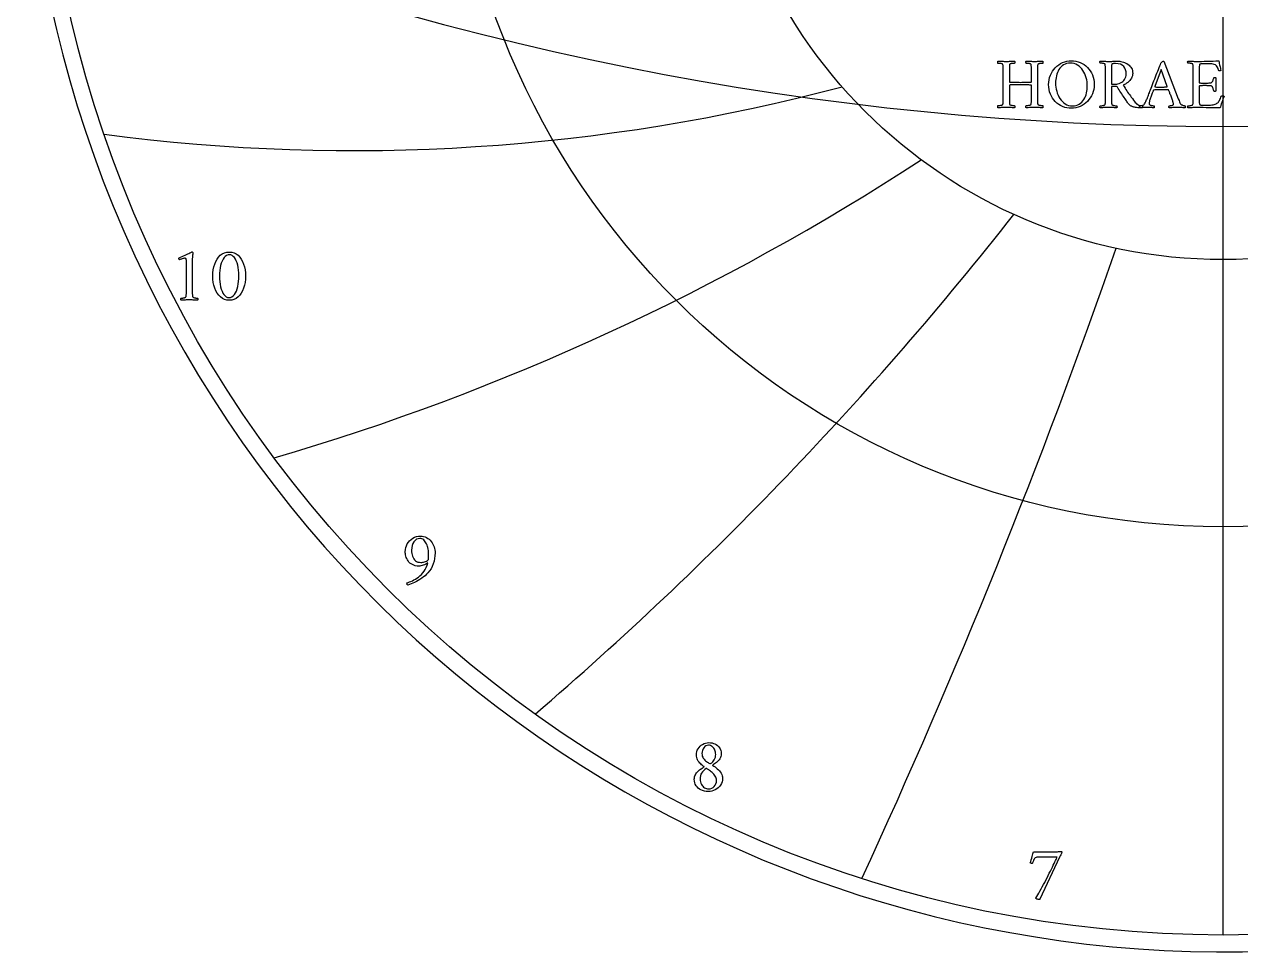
# Model space of a CAD drawing. Header units: millimetres. Extents: x -32.4 to 32.3, y -32.4 to 33.4.
# Drawn here: x -32.35 to 0.47, y -32.35 to -7.32 of the extents above; entities that cross this region are included whole.
import ezdxf

# ---------------------------------------------------------------- set-up
doc = ezdxf.new("R2010")
doc.units = ezdxf.units.MM
for name, color, linetype in [('CUT_OUTER', 1, 'Continuous'), ('ENGRAVE', 7, 'Continuous'), ('ENGRAVE_FINE', 8, 'Continuous'), ('TEXT', 5, 'Continuous')]:
    doc.layers.add(name, color=color, linetype=linetype)

msp = doc.modelspace()

# ---------------------------------------------------------------- linework, layer by layer
at = {"layer": 'CUT_OUTER'}
msp.add_arc((-0.0002, -0.0001), 32.35, 127.26523, 87.73645, dxfattribs=at)
at = {"layer": 'ENGRAVE'}
for points in [[(0, -31.9), (0, 31.9)], [(0, -31.9), (0, -13.6687)]]:
    msp.add_lwpolyline(points, dxfattribs=at)
for radius in [31.9, 20.8814, 13.6687]:
    msp.add_circle((0, 0), radius, dxfattribs=at)
for centre, radius, start, end in [((-23.473, 40.6564), 51.3805, 262.4798, 284.87259), ((-44.1378, 44.1378), 65.8204, 286.350092, 303.144684), ((-80.925, 46.7221), 95.7489, 310.635652, 321.832047), ((-180.3049, 48.3126), 187.8297, 335.233573, 340.83177)]:
    msp.add_arc(centre, radius, start, end, dxfattribs=at)
at = {"layer": 'ENGRAVE_FINE'}
msp.add_arc((0, 71.6808), 81.7528, 247.195156, 292.804844, dxfattribs=at)
at = {"layer": 'TEXT'}
for points in [[(-5.8535, -8.3164), (-5.8255, -8.3163), (-5.7979, -8.3157), (-5.7706, -8.3148), (-5.7437, -8.3135), (-5.7167, -8.3121), (-5.6891, -8.3109), (-5.6608, -8.3097), (-5.632, -8.3087), (-5.6287, -8.3135), (-5.6264, -8.3201), (-5.6253, -8.3285), (-5.6252, -8.3388), (-5.626, -8.349), (-5.6274, -8.3575), (-5.6294, -8.3641), (-5.632, -8.3689), (-5.6391, -8.3691), (-5.6485, -8.3696), (-5.6604, -8.3705), (-5.6747, -8.3718), (-5.69, -8.3735), (-5.7049, -8.3755), (-5.7192, -8.3778), (-5.733, -8.3806), (-5.7452, -8.3838), (-5.7544, -8.3878), (-5.7607, -8.3926), (-5.7641, -8.398), (-5.7667, -8.4085), (-5.7687, -8.4204), (-5.7701, -8.4337), (-5.7709, -8.4486), (-5.7713, -8.4645), (-5.7716, -8.4811), (-5.7718, -8.4985), (-5.7719, -8.5165), (-5.7719, -8.5195), (-5.7719, -8.5224), (-5.7719, -8.5253), (-5.7719, -8.5282), (-5.7719, -8.5311), (-5.7719, -8.534), (-5.7719, -8.5369), (-5.7719, -8.5399), (-5.7719, -8.8721), (-5.7718, -8.873), (-5.7714, -8.8738), (-5.7708, -8.8744), (-5.7699, -8.875), (-5.7691, -8.8754), (-5.7685, -8.8757), (-5.7681, -8.8759), (-5.768, -8.876), (-5.7328, -8.8769), (-5.6971, -8.8779), (-5.6609, -8.8789), (-5.6242, -8.8798), (-5.587, -8.8807), (-5.549, -8.8813), (-5.5102, -8.8817), (-5.4708, -8.8818), (-5.4361, -8.8817), (-5.4001, -8.8813), (-5.3628, -8.8807), (-5.3241, -8.8798), (-5.2857, -8.8789), (-5.249, -8.8779), (-5.2143, -8.8769), (-5.1813, -8.876), (-5.1812, -8.8758), (-5.1808, -8.8755), (-5.1802, -8.8749), (-5.1793, -8.874), (-5.1785, -8.873), (-5.1779, -8.8721), (-5.1775, -8.8711), (-5.1774, -8.8701), (-5.1774, -8.5399), (-5.1775, -8.5188), (-5.1777, -8.4983), (-5.178, -8.4785), (-5.1784, -8.4592), (-5.1793, -8.4412), (-5.181, -8.425), (-5.1837, -8.4106), (-5.1871, -8.398), (-5.1897, -8.3926), (-5.1956, -8.3878), (-5.2048, -8.3838), (-5.2172, -8.3806), (-5.2314, -8.3778), (-5.2459, -8.3755), (-5.2606, -8.3735), (-5.2755, -8.3718), (-5.2894, -8.3705), (-5.301, -8.3696), (-5.3103, -8.3691), (-5.3173, -8.3689), (-5.3199, -8.3641), (-5.3219, -8.3575), (-5.3233, -8.349), (-5.3241, -8.3388), (-5.324, -8.3285), (-5.3229, -8.3201), (-5.3206, -8.3135), (-5.3173, -8.3087), (-5.2883, -8.3097), (-5.2597, -8.3109), (-5.2315, -8.3121), (-5.2036, -8.3135), (-5.176, -8.3148), (-5.1485, -8.3157), (-5.1211, -8.3163), (-5.0939, -8.3164), (-5.0659, -8.3163), (-5.0383, -8.3157), (-5.011, -8.3148), (-4.9841, -8.3135), (-4.9571, -8.3121), (-4.9295, -8.3109), (-4.9012, -8.3097), (-4.8724, -8.3087), (-4.8691, -8.3135), (-4.8668, -8.3201), (-4.8657, -8.3285), (-4.8656, -8.3388), (-4.8664, -8.349), (-4.8678, -8.3575), (-4.8698, -8.3641), (-4.8724, -8.3689), (-4.8794, -8.3691), (-4.8887, -8.3696), (-4.9003, -8.3705), (-4.9142, -8.3718), (-4.929, -8.3735), (-4.9435, -8.3755), (-4.9577, -8.3778), (-4.9715, -8.3806), (-4.9836, -8.3838), (-4.9928, -8.3878), (-4.9992, -8.3926), (-5.0026, -8.398), (-5.006, -8.4106), (-5.0086, -8.425), (-5.0104, -8.4412), (-5.0113, -8.4592), (-5.0117, -8.4785), (-5.012, -8.4983), (-5.0122, -8.5188), (-5.0123, -8.5399), (-5.0123, -9.3383), (-5.0122, -9.3593), (-5.012, -9.3796), (-5.0117, -9.3992), (-5.0113, -9.418), (-5.0104, -9.4356), (-5.0086, -9.4515), (-5.006, -9.4657), (-5.0026, -9.4782), (-4.9992, -9.4829), (-4.9928, -9.4874), (-4.9836, -9.4917), (-4.9715, -9.4957), (-4.9577, -9.4993), (-4.9435, -9.5022), (-4.929, -9.5046), (-4.9142, -9.5064), (-4.9003, -9.5076), (-4.8887, -9.5086), (-4.8794, -9.5091), (-4.8724, -9.5093), (-4.8698, -9.5141), (-4.8678, -9.5207), (-4.8664, -9.5291), (-4.8656, -9.5394), (-4.8657, -9.5497), (-4.8668, -9.5581), (-4.8691, -9.5647), (-4.8724, -9.5695), (-4.9012, -9.5676), (-4.9295, -9.5659), (-4.9571, -9.5642), (-4.9841, -9.5627), (-5.011, -9.5614), (-5.0383, -9.5605), (-5.0659, -9.56), (-5.0939, -9.5598), (-5.1211, -9.56), (-5.1485, -9.5605), (-5.176, -9.5614), (-5.2036, -9.5627), (-5.2315, -9.5642), (-5.2597, -9.5659), (-5.2883, -9.5676), (-5.3173, -9.5695), (-5.3206, -9.5647), (-5.3229, -9.5581), (-5.324, -9.5497), (-5.3241, -9.5394), (-5.3233, -9.5291), (-5.3219, -9.5207), (-5.3199, -9.5141), (-5.3173, -9.5093), (-5.3103, -9.5091), (-5.301, -9.5086), (-5.2894, -9.5076), (-5.2755, -9.5064), (-5.2606, -9.5046), (-5.2459, -9.5022), (-5.2314, -9.4993), (-5.2172, -9.4957), (-5.2048, -9.4917), (-5.1956, -9.4874), (-5.1897, -9.4829), (-5.1871, -9.4782), (-5.1837, -9.4657), (-5.181, -9.4515), (-5.1793, -9.4356), (-5.1784, -9.418), (-5.178, -9.3992), (-5.1777, -9.3796), (-5.1775, -9.3593), (-5.1774, -9.3383), (-5.1774, -8.9614), (-5.1775, -8.9597), (-5.1779, -8.9583), (-5.1785, -8.9572), (-5.1793, -8.9566), (-5.1802, -8.9562), (-5.1808, -8.9558), (-5.1812, -8.9557), (-5.1813, -8.9556), (-5.2149, -8.9546), (-5.2495, -8.9534), (-5.2853, -8.9521), (-5.3221, -8.9508), (-5.3595, -8.9495), (-5.3967, -8.9486), (-5.4338, -8.948), (-5.4708, -8.9478), (-5.5324, -8.948), (-5.5854, -8.9483), (-5.6296, -8.9489), (-5.665, -8.9498), (-5.6934, -8.9508), (-5.7165, -8.9517), (-5.7342, -8.9527), (-5.7466, -8.9537), (-5.7554, -8.9546), (-5.7622, -8.9556), (-5.767, -8.9566), (-5.7699, -8.9575), (-5.7708, -8.9585), (-5.7714, -8.9592), (-5.7718, -8.9599), (-5.7719, -8.9605), (-5.7719, -8.9609), (-5.7719, -8.9612), (-5.7719, -8.9614), (-5.7719, -8.9614), (-5.7719, -9.3383), (-5.7719, -9.3412), (-5.7719, -9.3442), (-5.7719, -9.3471), (-5.7719, -9.35), (-5.7719, -9.3529), (-5.7719, -9.3558), (-5.7719, -9.3587), (-5.7719, -9.3616), (-5.7718, -9.3797), (-5.7716, -9.3969), (-5.7713, -9.4132), (-5.7709, -9.4287), (-5.7701, -9.4431), (-5.7687, -9.4561), (-5.7667, -9.4678), (-5.7641, -9.4782), (-5.7607, -9.4829), (-5.7544, -9.4874), (-5.7452, -9.4917), (-5.733, -9.4957), (-5.7192, -9.4993), (-5.7049, -9.5022), (-5.69, -9.5046), (-5.6747, -9.5064), (-5.6604, -9.5076), (-5.6485, -9.5086), (-5.6391, -9.5091), (-5.632, -9.5093), (-5.6294, -9.5141), (-5.6274, -9.5207), (-5.626, -9.5291), (-5.6252, -9.5394), (-5.6253, -9.5497), (-5.6264, -9.5581), (-5.6287, -9.5647), (-5.632, -9.5695), (-5.6608, -9.5676), (-5.6891, -9.5659), (-5.7167, -9.5642), (-5.7437, -9.5627), (-5.7706, -9.5614), (-5.7979, -9.5605), (-5.8255, -9.56), (-5.8535, -9.5598), (-5.8808, -9.56), (-5.9084, -9.5605), (-5.9362, -9.5614), (-5.9642, -9.5627), (-5.9925, -9.5642), (-6.021, -9.5659), (-6.0498, -9.5676), (-6.0788, -9.5695), (-6.0822, -9.5647), (-6.0844, -9.5581), (-6.0856, -9.5497), (-6.0856, -9.5394), (-6.0848, -9.5291), (-6.0835, -9.5207), (-6.0815, -9.5141), (-6.0788, -9.5093), (-6.0718, -9.5091), (-6.0623, -9.5086), (-6.0504, -9.5076), (-6.0361, -9.5064), (-6.0207, -9.5046), (-6.0057, -9.5022), (-5.9911, -9.4993), (-5.9768, -9.4957), (-5.9644, -9.4917), (-5.9552, -9.4874), (-5.9493, -9.4829), (-5.9467, -9.4782), (-5.9433, -9.4657), (-5.9407, -9.4515), (-5.9389, -9.4356), (-5.938, -9.418), (-5.9376, -9.3992), (-5.9373, -9.3796), (-5.9371, -9.3593), (-5.937, -9.3383), (-5.937, -8.5399), (-5.9371, -8.5188), (-5.9373, -8.4983), (-5.9376, -8.4785), (-5.938, -8.4592), (-5.9389, -8.4412), (-5.9407, -8.425), (-5.9433, -8.4106), (-5.9467, -8.398), (-5.9493, -8.3926), (-5.9552, -8.3878), (-5.9644, -8.3838), (-5.9768, -8.3806), (-5.9911, -8.3778), (-6.0057, -8.3755), (-6.0207, -8.3735), (-6.0361, -8.3718), (-6.0504, -8.3705), (-6.0623, -8.3696), (-6.0718, -8.3691), (-6.0788, -8.3689), (-6.0815, -8.3641), (-6.0835, -8.3575), (-6.0848, -8.349), (-6.0856, -8.3388), (-6.0856, -8.3285), (-6.0844, -8.3201), (-6.0822, -8.3135), (-6.0788, -8.3087), (-6.0498, -8.3097), (-6.021, -8.3109), (-5.9925, -8.3121), (-5.9642, -8.3135), (-5.9362, -8.3148), (-5.9084, -8.3157), (-5.8808, -8.3163), (-5.8535, -8.3164)], [(-4.0992, -8.299), (-4.037, -8.3019), (-3.9765, -8.3106), (-3.918, -8.3252), (-3.8612, -8.3456), (-3.807, -8.3714), (-3.756, -8.4022), (-3.7084, -8.4379), (-3.664, -8.4787), (-3.6235, -8.5238), (-3.5875, -8.5729), (-3.556, -8.6258), (-3.529, -8.6827), (-3.5073, -8.7429), (-3.4918, -8.8063), (-3.4825, -8.8726), (-3.4795, -8.942), (-3.4825, -9.0079), (-3.4918, -9.0714), (-3.5073, -9.1327), (-3.529, -9.1917), (-3.556, -9.2477), (-3.5875, -9.3004), (-3.6235, -9.3497), (-3.664, -9.3956), (-3.7084, -9.4374), (-3.756, -9.4743), (-3.807, -9.5064), (-3.8612, -9.5336), (-3.918, -9.5552), (-3.9765, -9.5707), (-4.037, -9.58), (-4.0992, -9.5831), (-4.1606, -9.5802), (-4.2204, -9.5715), (-4.2786, -9.5569), (-4.3352, -9.5365), (-4.3894, -9.5107), (-4.4401, -9.4799), (-4.4875, -9.4441), (-4.5314, -9.4034), (-4.5715, -9.3582), (-4.607, -9.3092), (-4.638, -9.2562), (-4.6645, -9.1994), (-4.6858, -9.1393), (-4.7009, -9.0763), (-4.7101, -9.0106), (-4.7131, -8.942), (-4.7101, -8.8761), (-4.7009, -8.8123), (-4.6858, -8.7508), (-4.6645, -8.6914), (-4.638, -8.6349), (-4.607, -8.5819), (-4.5715, -8.5324), (-4.5314, -8.4864), (-4.4875, -8.4447), (-4.4401, -8.4078), (-4.3894, -8.3757), (-4.3352, -8.3485), (-4.2786, -8.3268), (-4.2204, -8.3113), (-4.1606, -8.3021), (-4.0992, -8.299)], [(-4.1264, -8.3631), (-4.1779, -8.366), (-4.2255, -8.375), (-4.2692, -8.3898), (-4.309, -8.4107), (-4.3451, -8.4363), (-4.3777, -8.4658), (-4.4068, -8.499), (-4.4324, -8.536), (-4.4546, -8.5759), (-4.4736, -8.6181), (-4.4896, -8.6624), (-4.5023, -8.7089), (-4.5121, -8.7565), (-4.5191, -8.8041), (-4.5232, -8.8517), (-4.5246, -8.8993), (-4.5228, -8.9546), (-4.5171, -9.0098), (-4.5077, -9.0648), (-4.4945, -9.1198), (-4.4777, -9.1734), (-4.4574, -9.2247), (-4.4335, -9.2735), (-4.4061, -9.3199), (-4.3754, -9.3628), (-4.3413, -9.4012), (-4.304, -9.4352), (-4.2633, -9.4646), (-4.2195, -9.4884), (-4.1723, -9.5054), (-4.1218, -9.5156), (-4.0681, -9.519), (-4.0166, -9.516), (-3.969, -9.5071), (-3.9253, -9.4922), (-3.8855, -9.4714), (-3.8493, -9.4456), (-3.8165, -9.4158), (-3.7871, -9.382), (-3.7611, -9.3442), (-3.7385, -9.3033), (-3.7191, -9.2604), (-3.703, -9.2154), (-3.6902, -9.1683), (-3.6805, -9.1203), (-3.6735, -9.0724), (-3.6693, -9.0246), (-3.6679, -8.977), (-3.6698, -8.9217), (-3.6754, -8.8667), (-3.6848, -8.812), (-3.698, -8.7574), (-3.7149, -8.7043), (-3.7354, -8.6535), (-3.7596, -8.6052), (-3.7874, -8.5593), (-3.8186, -8.5169), (-3.8529, -8.4789), (-3.8905, -8.4455), (-3.9311, -8.4165), (-3.975, -8.3931), (-4.0222, -8.3764), (-4.0727, -8.3664), (-4.1264, -8.3631)], [(-2.8267, -8.3126), (-2.7944, -8.3139), (-2.7616, -8.3179), (-2.7283, -8.3246), (-2.6946, -8.3339), (-2.6613, -8.3458), (-2.6293, -8.3602), (-2.5986, -8.3769), (-2.5693, -8.3961), (-2.542, -8.4178), (-2.5176, -8.442), (-2.4959, -8.4688), (-2.477, -8.4981), (-2.4617, -8.53), (-2.4508, -8.5644), (-2.4442, -8.6014), (-2.442, -8.6409), (-2.4444, -8.6746), (-2.4515, -8.7079), (-2.4633, -8.7407), (-2.4799, -8.773), (-2.5002, -8.8041), (-2.5231, -8.8332), (-2.5488, -8.8604), (-2.577, -8.8857), (-2.607, -8.9083), (-2.6375, -8.9274), (-2.6687, -8.9432), (-2.7004, -8.9556), (-2.6754, -8.9965), (-2.6509, -9.0357), (-2.6268, -9.0733), (-2.6033, -9.1091), (-2.5797, -9.144), (-2.5557, -9.1788), (-2.5311, -9.2134), (-2.5061, -9.248), (-2.4802, -9.2834), (-2.4527, -9.3206), (-2.4238, -9.3596), (-2.3935, -9.4005), (-2.3726, -9.426), (-2.351, -9.4481), (-2.3284, -9.4668), (-2.3051, -9.4821), (-2.2794, -9.4944), (-2.2499, -9.5039), (-2.2167, -9.5109), (-2.1798, -9.5151), (-2.1766, -9.5199), (-2.1749, -9.5263), (-2.1747, -9.5344), (-2.1759, -9.5443), (-2.1777, -9.5538), (-2.1793, -9.5613), (-2.1806, -9.5665), (-2.1817, -9.5695), (-2.2273, -9.5691), (-2.2689, -9.5678), (-2.3065, -9.5657), (-2.34, -9.5627), (-2.3695, -9.5591), (-2.3947, -9.5552), (-2.4156, -9.5509), (-2.4323, -9.5462), (-2.443, -9.5418), (-2.4556, -9.5362), (-2.4702, -9.5296), (-2.4867, -9.5219), (-2.5041, -9.512), (-2.5212, -9.4988), (-2.5381, -9.4824), (-2.5547, -9.4627), (-2.5617, -9.4531), (-2.5712, -9.4398), (-2.5831, -9.423), (-2.5974, -9.4024), (-2.6137, -9.3789), (-2.6314, -9.3529), (-2.6506, -9.3245), (-2.6713, -9.2936), (-2.693, -9.261), (-2.7155, -9.2273), (-2.7387, -9.1926), (-2.7626, -9.1567), (-2.7866, -9.1204), (-2.8102, -9.0846), (-2.8332, -9.049), (-2.8558, -9.0139), (-2.8653, -9.0037), (-2.8782, -8.9964), (-2.8944, -8.992), (-2.9141, -8.9906), (-3.0132, -8.9906), (-3.0132, -9.3442), (-3.0132, -9.3471), (-3.0132, -9.35), (-3.0132, -9.3529), (-3.0132, -9.3558), (-3.0132, -9.3587), (-3.0132, -9.3616), (-3.0132, -9.3646), (-3.0132, -9.3675), (-3.0131, -9.3855), (-3.0129, -9.4027), (-3.0126, -9.419), (-3.0122, -9.4345), (-3.0114, -9.4489), (-3.01, -9.4619), (-3.008, -9.4737), (-3.0054, -9.484), (-3.002, -9.4888), (-2.9957, -9.4933), (-2.9865, -9.4975), (-2.9743, -9.5015), (-2.9605, -9.5051), (-2.9462, -9.5081), (-2.9314, -9.5104), (-2.9161, -9.5122), (-2.9017, -9.5135), (-2.8898, -9.5144), (-2.8804, -9.5149), (-2.8733, -9.5151), (-2.8707, -9.5197), (-2.8687, -9.5258), (-2.8673, -9.5333), (-2.8665, -9.5423), (-2.8666, -9.5513), (-2.8677, -9.5588), (-2.87, -9.5649), (-2.8733, -9.5695), (-2.9022, -9.5676), (-2.9304, -9.5659), (-2.958, -9.5642), (-2.985, -9.5627), (-3.0119, -9.5614), (-3.0392, -9.5605), (-3.0668, -9.56), (-3.0948, -9.5598), (-3.1221, -9.56), (-3.1497, -9.5605), (-3.1775, -9.5614), (-3.2055, -9.5627), (-3.2338, -9.5642), (-3.2623, -9.5659), (-3.2911, -9.5676), (-3.3201, -9.5695), (-3.3235, -9.5649), (-3.3257, -9.5588), (-3.3269, -9.5513), (-3.3269, -9.5423), (-3.3262, -9.5333), (-3.3248, -9.5258), (-3.3228, -9.5197), (-3.3201, -9.5151), (-3.3131, -9.5149), (-3.3036, -9.5144), (-3.2917, -9.5135), (-3.2774, -9.5122), (-3.262, -9.5104), (-3.2471, -9.5081), (-3.2324, -9.5051), (-3.2182, -9.5015), (-3.2057, -9.4975), (-3.1965, -9.4933), (-3.1907, -9.4888), (-3.188, -9.484), (-3.1846, -9.4715), (-3.182, -9.4573), (-3.1802, -9.4414), (-3.1793, -9.4238), (-3.1789, -9.405), (-3.1786, -9.3854), (-3.1784, -9.3652), (-3.1783, -9.3442), (-3.1803, -8.534), (-3.1803, -8.513), (-3.1805, -8.4925), (-3.1808, -8.4727), (-3.1812, -8.4534), (-3.1822, -8.4354), (-3.1839, -8.4192), (-3.1865, -8.4048), (-3.19, -8.3922), (-3.1926, -8.3867), (-3.1985, -8.382), (-3.2076, -8.378), (-3.2201, -8.3747), (-3.2343, -8.372), (-3.2488, -8.3696), (-3.2634, -8.3676), (-3.2784, -8.366), (-3.2923, -8.3647), (-3.3039, -8.3638), (-3.3132, -8.3633), (-3.3201, -8.3631), (-3.3228, -8.3585), (-3.3248, -8.3524), (-3.3262, -8.3449), (-3.3269, -8.3359), (-3.3269, -8.3269), (-3.3257, -8.3194), (-3.3235, -8.3133), (-3.3201, -8.3087), (-3.2912, -8.3097), (-3.2626, -8.3109), (-3.2344, -8.3121), (-3.2065, -8.3135), (-3.1789, -8.3148), (-3.1514, -8.3157), (-3.124, -8.3163), (-3.0967, -8.3164), (-3.068, -8.3163), (-3.0382, -8.316), (-3.0073, -8.3154), (-2.9753, -8.3145), (-2.9416, -8.3137), (-2.9056, -8.313), (-2.8673, -8.3127), (-2.8267, -8.3126)], [(-2.6188, -8.6584), (-2.623, -8.599), (-2.6356, -8.5452), (-2.6565, -8.497), (-2.6858, -8.4544), (-2.725, -8.4195), (-2.7754, -8.3946), (-2.8372, -8.3797), (-2.9102, -8.3747), (-2.9201, -8.3748), (-2.9323, -8.3752), (-2.9468, -8.3758), (-2.9637, -8.3767), (-2.9797, -8.3784), (-2.9921, -8.3815), (-3.0006, -8.3861), (-3.0054, -8.3922), (-3.0089, -8.4025), (-3.0115, -8.4158), (-3.0133, -8.4321), (-3.0142, -8.4515), (-3.0146, -8.4724), (-3.0149, -8.4935), (-3.0151, -8.5147), (-3.0151, -8.536), (-3.0132, -8.9323), (-2.9122, -8.9323), (-2.8757, -8.9302), (-2.84, -8.9238), (-2.8053, -8.9132), (-2.7713, -8.8983), (-2.7393, -8.8796), (-2.7104, -8.8575), (-2.6844, -8.832), (-2.6616, -8.8031), (-2.6429, -8.7711), (-2.6295, -8.7363), (-2.6215, -8.6987), (-2.6188, -8.6584)], [(-2.0476, -9.2995), (-2.0465, -9.2965), (-2.043, -9.2876), (-2.0373, -9.2727), (-2.0292, -9.2519), (-2.0192, -9.226), (-2.0076, -9.1958), (-1.9944, -9.1614), (-1.9797, -9.1227), (-1.9636, -9.0807), (-1.9464, -9.0365), (-1.9281, -8.9899), (-1.9087, -8.941), (-1.8888, -8.8906), (-1.8687, -8.8395), (-1.8485, -8.7877), (-1.8281, -8.7351), (-1.8079, -8.6827), (-1.7881, -8.6314), (-1.7686, -8.5812), (-1.7494, -8.5321), (-1.731, -8.485), (-1.7137, -8.4408), (-1.6975, -8.3995), (-1.6824, -8.3611), (-1.6774, -8.3531), (-1.67, -8.3446), (-1.6604, -8.3356), (-1.6484, -8.3262), (-1.6361, -8.3177), (-1.6253, -8.3116), (-1.6162, -8.3079), (-1.6086, -8.3067), (-1.6068, -8.3068), (-1.6054, -8.307), (-1.6044, -8.3073), (-1.6037, -8.3077), (-1.6031, -8.3082), (-1.602, -8.3089), (-1.6006, -8.3097), (-1.5989, -8.3106), (-1.2123, -9.3247), (-1.1932, -9.3748), (-1.1788, -9.4122), (-1.1689, -9.4369), (-1.1637, -9.4491), (-1.1577, -9.4594), (-1.1494, -9.469), (-1.1388, -9.4778), (-1.1258, -9.486), (-1.1117, -9.4932), (-1.0976, -9.4993), (-1.0836, -9.5044), (-1.0695, -9.5083), (-1.0567, -9.5113), (-1.0464, -9.5134), (-1.0387, -9.5147), (-1.0335, -9.5151), (-1.0303, -9.5206), (-1.0282, -9.5275), (-1.0273, -9.5357), (-1.0277, -9.5452), (-1.0287, -9.5544), (-1.0297, -9.5615), (-1.0306, -9.5665), (-1.0316, -9.5695), (-1.059, -9.5676), (-1.085, -9.5659), (-1.1095, -9.5642), (-1.1326, -9.5627), (-1.1561, -9.5614), (-1.1817, -9.5605), (-1.2095, -9.56), (-1.2395, -9.5598), (-1.2711, -9.56), (-1.2999, -9.5605), (-1.326, -9.5614), (-1.3492, -9.5627), (-1.3725, -9.5642), (-1.3985, -9.5659), (-1.4274, -9.5676), (-1.459, -9.5695), (-1.4623, -9.5649), (-1.4646, -9.5588), (-1.4657, -9.5513), (-1.4658, -9.5423), (-1.4649, -9.5333), (-1.4631, -9.5258), (-1.4605, -9.5197), (-1.4571, -9.5151), (-1.4471, -9.5147), (-1.4347, -9.5134), (-1.4199, -9.5113), (-1.4027, -9.5083), (-1.3857, -9.5046), (-1.3716, -9.5003), (-1.3604, -9.4954), (-1.3521, -9.4899), (-1.3487, -9.4852), (-1.3463, -9.4792), (-1.3449, -9.4716), (-1.3444, -9.4627), (-1.3452, -9.4524), (-1.3475, -9.4391), (-1.3515, -9.4228), (-1.357, -9.4034), (-1.3637, -9.3819), (-1.3713, -9.359), (-1.3798, -9.3347), (-1.3891, -9.3092), (-1.3988, -9.2831), (-1.4085, -9.2575), (-1.4182, -9.2321), (-1.4279, -9.2072), (-1.4372, -9.1835), (-1.4456, -9.162), (-1.4532, -9.1427), (-1.46, -9.1256), (-1.4655, -9.1116), (-1.4694, -9.1016), (-1.4718, -9.0955), (-1.4726, -9.0935), (-1.4728, -9.0933), (-1.4736, -9.0926), (-1.4748, -9.0914), (-1.4765, -9.0897), (-1.4784, -9.088), (-1.4804, -9.0867), (-1.4823, -9.086), (-1.4843, -9.0858), (-1.4997, -9.0849), (-1.5168, -9.0843), (-1.5356, -9.0839), (-1.5561, -9.0838), (-1.5771, -9.0838), (-1.5974, -9.0838), (-1.617, -9.0838), (-1.6358, -9.0838), (-1.6406, -9.0838), (-1.6455, -9.0838), (-1.6504, -9.0838), (-1.6552, -9.0838), (-1.66, -9.0838), (-1.6644, -9.0838), (-1.6687, -9.0838), (-1.6727, -9.0838), (-1.7007, -9.0839), (-1.7266, -9.0841), (-1.7503, -9.0844), (-1.7718, -9.0848), (-1.7936, -9.0855), (-1.8184, -9.0865), (-1.8461, -9.0879), (-1.8767, -9.0897), (-1.8778, -9.0898), (-1.8791, -9.0904), (-1.8807, -9.0913), (-1.8825, -9.0926), (-1.8842, -9.0938), (-1.8854, -9.0948), (-1.8862, -9.0953), (-1.8864, -9.0955), (-1.8873, -9.0979), (-1.89, -9.1052), (-1.8946, -9.1173), (-1.901, -9.1343), (-1.9086, -9.1547), (-1.917, -9.1768), (-1.9261, -9.2008), (-1.9359, -9.2266), (-1.9458, -9.2529), (-1.9551, -9.2783), (-1.9638, -9.3029), (-1.9719, -9.3267), (-1.9798, -9.35), (-1.9862, -9.3714), (-1.991, -9.3908), (-1.9942, -9.4083), (-1.9963, -9.4239), (-1.9979, -9.4379), (-1.9988, -9.4502), (-1.9991, -9.4607), (-1.9972, -9.4709), (-1.9916, -9.4799), (-1.9821, -9.4879), (-1.969, -9.4947), (-1.9538, -9.5005), (-1.9384, -9.5052), (-1.9227, -9.5087), (-1.9068, -9.5112), (-1.8923, -9.5129), (-1.8808, -9.5141), (-1.8724, -9.5149), (-1.867, -9.5151), (-1.8652, -9.5181), (-1.8636, -9.5231), (-1.8622, -9.5302), (-1.8611, -9.5394), (-1.8605, -9.5489), (-1.8607, -9.5571), (-1.8615, -9.564), (-1.8631, -9.5695), (-1.8809, -9.5685), (-1.8973, -9.5676), (-1.9124, -9.5666), (-1.9262, -9.5656), (-1.9393, -9.5647), (-1.9525, -9.5637), (-1.9656, -9.5627), (-1.9787, -9.5617), (-1.9928, -9.5609), (-2.009, -9.5603), (-2.0273, -9.5599), (-2.0476, -9.5598), (-2.0682, -9.5599), (-2.087, -9.5603), (-2.1041, -9.5609), (-2.1195, -9.5617), (-2.1341, -9.5627), (-2.1487, -9.5637), (-2.1632, -9.5647), (-2.1778, -9.5656), (-2.1934, -9.5666), (-2.2108, -9.5676), (-2.2303, -9.5685), (-2.2516, -9.5695), (-2.2533, -9.5665), (-2.2546, -9.5615), (-2.2553, -9.5544), (-2.2555, -9.5452), (-2.2553, -9.5357), (-2.2546, -9.5275), (-2.2533, -9.5206), (-2.2516, -9.5151), (-2.2414, -9.5146), (-2.2281, -9.5129), (-2.2118, -9.5102), (-2.1924, -9.5064), (-2.1733, -9.5013), (-2.1577, -9.495), (-2.1456, -9.4873), (-2.137, -9.4782), (-2.123, -9.4592), (-2.1101, -9.4391), (-2.0982, -9.4179), (-2.0875, -9.3956), (-2.0773, -9.3725), (-2.0673, -9.3488), (-2.0574, -9.3244), (-2.0476, -9.2995)], [(-0.7285, -8.3164), (-0.6598, -8.3161), (-0.5877, -8.315), (-0.5122, -8.3132), (-0.4332, -8.3106), (-0.3531, -8.3081), (-0.2739, -8.3062), (-0.1957, -8.3052), (-0.1185, -8.3048), (-0.1133, -8.34), (-0.1073, -8.3738), (-0.1007, -8.4061), (-0.0933, -8.4369), (-0.0856, -8.4673), (-0.0782, -8.4981), (-0.071, -8.5294), (-0.0641, -8.5612), (-0.0698, -8.5655), (-0.0772, -8.5685), (-0.0863, -8.5703), (-0.0971, -8.5709), (-0.1083, -8.5701), (-0.1166, -8.5675), (-0.1219, -8.5633), (-0.1243, -8.5573), (-0.1415, -8.5053), (-0.1617, -8.4636), (-0.1852, -8.4324), (-0.2118, -8.4116), (-0.2411, -8.398), (-0.273, -8.3883), (-0.3072, -8.3825), (-0.3439, -8.3806), (-0.5071, -8.3806), (-0.5141, -8.3806), (-0.5236, -8.3808), (-0.5355, -8.3811), (-0.5498, -8.3815), (-0.5651, -8.3822), (-0.5799, -8.3832), (-0.5942, -8.3846), (-0.6081, -8.3864), (-0.6202, -8.3887), (-0.6294, -8.3917), (-0.6358, -8.3955), (-0.6392, -8.4), (-0.6418, -8.4104), (-0.6438, -8.4223), (-0.6452, -8.4357), (-0.646, -8.4505), (-0.6464, -8.4662), (-0.6467, -8.4821), (-0.6469, -8.4982), (-0.6469, -8.5146), (-0.6469, -8.521), (-0.6469, -8.5267), (-0.6469, -8.5317), (-0.6469, -8.536), (-0.6469, -8.8896), (-0.6454, -8.8931), (-0.6406, -8.8959), (-0.6327, -8.8979), (-0.6217, -8.8993), (-0.6087, -8.9001), (-0.595, -8.9007), (-0.5805, -8.9011), (-0.5653, -8.9012), (-0.4663, -8.9012), (-0.4341, -8.901), (-0.4058, -8.9002), (-0.3812, -8.899), (-0.3604, -8.8973), (-0.3427, -8.8948), (-0.3276, -8.891), (-0.315, -8.886), (-0.305, -8.8798), (-0.2968, -8.8722), (-0.2895, -8.8628), (-0.2832, -8.8518), (-0.2778, -8.839), (-0.2728, -8.8242), (-0.2676, -8.807), (-0.2621, -8.7873), (-0.2564, -8.7652), (-0.254, -8.7593), (-0.2487, -8.755), (-0.2404, -8.7525), (-0.2292, -8.7516), (-0.2184, -8.7522), (-0.2093, -8.754), (-0.2019, -8.7571), (-0.1962, -8.7613), (-0.1962, -9.1188), (-0.2011, -9.1222), (-0.2079, -9.1246), (-0.2166, -9.1261), (-0.2273, -9.1266), (-0.2379, -9.1257), (-0.2462, -9.1232), (-0.2524, -9.1189), (-0.2564, -9.113), (-0.2629, -9.0877), (-0.2688, -9.0661), (-0.2741, -9.0483), (-0.2788, -9.0343), (-0.283, -9.0231), (-0.287, -9.0139), (-0.2908, -9.0066), (-0.2943, -9.0013), (-0.2979, -8.9971), (-0.3019, -8.9932), (-0.3062, -8.9898), (-0.3108, -8.9867), (-0.3173, -8.9831), (-0.3269, -8.9801), (-0.3396, -8.9778), (-0.3555, -8.976), (-0.3734, -8.9747), (-0.3922, -8.9736), (-0.4118, -8.9727), (-0.4323, -8.9721), (-0.4528, -8.9717), (-0.4728, -8.9714), (-0.4922, -8.9712), (-0.5109, -8.9711), (-0.524, -8.9712), (-0.5379, -8.9714), (-0.5526, -8.9717), (-0.5683, -8.9721), (-0.5837, -8.9727), (-0.5981, -8.9736), (-0.6114, -8.9747), (-0.6236, -8.976), (-0.6338, -8.9779), (-0.6411, -8.9806), (-0.6455, -8.9842), (-0.6469, -8.9886), (-0.6469, -9.35), (-0.6469, -9.3522), (-0.6469, -9.3548), (-0.6469, -9.358), (-0.6469, -9.3616), (-0.6469, -9.3762), (-0.6467, -9.3927), (-0.6464, -9.4112), (-0.646, -9.4316), (-0.6451, -9.4506), (-0.6433, -9.4651), (-0.6407, -9.4749), (-0.6372, -9.4801), (-0.627, -9.4863), (-0.6156, -9.4911), (-0.6032, -9.4945), (-0.5896, -9.4967), (-0.5735, -9.4979), (-0.5534, -9.4988), (-0.5293, -9.4994), (-0.5012, -9.4996), (-0.4099, -9.4996), (-0.376, -9.4987), (-0.3424, -9.4962), (-0.309, -9.4919), (-0.2759, -9.486), (-0.2445, -9.4784), (-0.2166, -9.4695), (-0.1921, -9.459), (-0.171, -9.4471), (-0.1498, -9.432), (-0.1311, -9.4139), (-0.1149, -9.3927), (-0.101, -9.3684), (-0.0885, -9.3422), (-0.0763, -9.3148), (-0.0642, -9.2863), (-0.0525, -9.2567), (-0.0493, -9.2516), (-0.0437, -9.248), (-0.0357, -9.2458), (-0.0253, -9.2451), (-0.0092, -9.2458), (0.0039, -9.248), (0.0141, -9.2516), (0.0214, -9.2567), (0.0075, -9.2962), (-0.007, -9.3369), (-0.0222, -9.3788), (-0.0379, -9.4219), (-0.0525, -9.464), (-0.0644, -9.503), (-0.0734, -9.5388), (-0.0797, -9.5715), (-0.1563, -9.5712), (-0.2326, -9.5705), (-0.3088, -9.5693), (-0.3847, -9.5676), (-0.4629, -9.5659), (-0.5459, -9.5647), (-0.6338, -9.5639), (-0.7266, -9.5637), (-0.7588, -9.5639), (-0.7892, -9.5644), (-0.818, -9.5653), (-0.8451, -9.5666), (-0.8716, -9.5679), (-0.8985, -9.5688), (-0.926, -9.5693), (-0.9539, -9.5695), (-0.9572, -9.5649), (-0.9595, -9.5588), (-0.9606, -9.5513), (-0.9607, -9.5423), (-0.9599, -9.5333), (-0.9585, -9.5258), (-0.9565, -9.5197), (-0.9539, -9.5151), (-0.9468, -9.5149), (-0.9374, -9.5144), (-0.9255, -9.5135), (-0.9111, -9.5122), (-0.8958, -9.5104), (-0.8808, -9.5081), (-0.8662, -9.5051), (-0.8519, -9.5015), (-0.8394, -9.4975), (-0.8303, -9.4933), (-0.8244, -9.4888), (-0.8218, -9.484), (-0.8183, -9.4715), (-0.8157, -9.4573), (-0.8139, -9.4414), (-0.813, -9.4238), (-0.8126, -9.405), (-0.8123, -9.3854), (-0.8121, -9.3652), (-0.8121, -9.3442), (-0.8121, -8.534), (-0.8121, -8.513), (-0.8123, -8.4925), (-0.8126, -8.4727), (-0.813, -8.4534), (-0.8139, -8.4354), (-0.8157, -8.4192), (-0.8183, -8.4048), (-0.8218, -8.3922), (-0.8244, -8.3867), (-0.8303, -8.382), (-0.8394, -8.378), (-0.8519, -8.3747), (-0.8662, -8.372), (-0.8808, -8.3696), (-0.8958, -8.3676), (-0.9111, -8.366), (-0.9255, -8.3647), (-0.9374, -8.3638), (-0.9468, -8.3633), (-0.9539, -8.3631), (-0.9565, -8.3585), (-0.9585, -8.3524), (-0.9599, -8.3449), (-0.9607, -8.3359), (-0.9606, -8.3269), (-0.9595, -8.3194), (-0.9572, -8.3133), (-0.9539, -8.3087), (-0.9249, -8.3097), (-0.8961, -8.3109), (-0.8676, -8.3121), (-0.8393, -8.3135), (-0.8112, -8.3148), (-0.7834, -8.3157), (-0.7558, -8.3163), (-0.7285, -8.3164)], [(-1.6766, -8.536), (-1.8495, -8.9983), (-1.8494, -8.9986), (-1.8492, -8.9993), (-1.8489, -9.0005), (-1.8485, -9.0022), (-1.848, -9.0039), (-1.8473, -9.0051), (-1.8465, -9.0059), (-1.8456, -9.0061), (-1.8262, -9.007), (-1.8051, -9.0078), (-1.782, -9.0085), (-1.7572, -9.009), (-1.7327, -9.0095), (-1.7108, -9.0098), (-1.6915, -9.0099), (-1.6746, -9.01), (-1.6528, -9.0099), (-1.6321, -9.0095), (-1.6125, -9.0089), (-1.594, -9.0081), (-1.5756, -9.0071), (-1.5564, -9.0061), (-1.5363, -9.0051), (-1.5153, -9.0042), (-1.5136, -9.0039), (-1.5122, -9.003), (-1.5111, -9.0014), (-1.5105, -8.9993), (-1.5101, -8.9972), (-1.5098, -8.9957), (-1.5096, -8.9948), (-1.5095, -8.9945)], [(-27.9774, -14.5251), (-27.9774, -13.7065), (-27.978, -13.6865), (-27.9797, -13.6697), (-27.9827, -13.6564), (-27.9867, -13.6464), (-27.9922, -13.6392), (-27.9994, -13.634), (-28.0083, -13.6309), (-28.0189, -13.6299), (-28.0318, -13.6308), (-28.0479, -13.6337), (-28.067, -13.6386), (-28.0893, -13.6454), (-28.1117, -13.6528), (-28.1313, -13.6596), (-28.148, -13.6658), (-28.1618, -13.6713), (-28.17, -13.6637), (-28.1758, -13.6552), (-28.1793, -13.646), (-28.1805, -13.6361), (-28.1805, -13.6359), (-28.1805, -13.6356), (-28.1805, -13.6349), (-28.1805, -13.634), (-28.1802, -13.6302), (-28.1795, -13.6273), (-28.1782, -13.6251), (-28.1763, -13.6236), (-28.1351, -13.6049), (-28.0942, -13.5861), (-28.0538, -13.5671), (-28.0137, -13.548), (-27.9755, -13.5297), (-27.9406, -13.513), (-27.9092, -13.4981), (-27.8811, -13.4848), (-27.8578, -13.4739), (-27.8409, -13.4661), (-27.8303, -13.4615), (-27.8261, -13.4599), (-27.822, -13.4599), (-27.8172, -13.4607), (-27.8132, -13.463), (-27.8099, -13.4669), (-27.8075, -13.4724), (-27.8055, -13.4783), (-27.8039, -13.4838), (-27.8024, -13.4887), (-27.8013, -13.4931), (-27.8018, -13.4963), (-27.8033, -13.5058), (-27.8059, -13.5216), (-27.8096, -13.5439), (-27.8132, -13.5719), (-27.8158, -13.6052), (-27.8173, -13.6439), (-27.8178, -13.6879), (-27.8178, -14.5251), (-27.8178, -14.5475), (-27.8176, -14.5691), (-27.8173, -14.59), (-27.8168, -14.61), (-27.8158, -14.6288), (-27.814, -14.6458), (-27.8112, -14.6609), (-27.8075, -14.6743), (-27.804, -14.6793), (-27.7976, -14.6841), (-27.7884, -14.6886), (-27.7764, -14.6929), (-27.7627, -14.6967), (-27.7487, -14.6999), (-27.7342, -14.7024), (-27.7194, -14.7043), (-27.7055, -14.7057), (-27.6938, -14.7067), (-27.6843, -14.7072), (-27.6769, -14.7074), (-27.6741, -14.7124), (-27.672, -14.7188), (-27.6705, -14.7269), (-27.6697, -14.7364), (-27.6697, -14.746), (-27.671, -14.7541), (-27.6734, -14.7605), (-27.6769, -14.7655), (-27.7074, -14.7634), (-27.7365, -14.7616), (-27.7644, -14.7598), (-27.7909, -14.7582), (-27.8173, -14.7568), (-27.8448, -14.7559), (-27.8733, -14.7553), (-27.9028, -14.7551), (-27.9312, -14.7553), (-27.9582, -14.7559), (-27.984, -14.7568), (-28.0085, -14.7582), (-28.0332, -14.7598), (-28.0598, -14.7616), (-28.0881, -14.7634), (-28.1183, -14.7655), (-28.1219, -14.7605), (-28.1243, -14.7541), (-28.1255, -14.746), (-28.1256, -14.7364), (-28.1247, -14.7269), (-28.1232, -14.7188), (-28.1211, -14.7124), (-28.1183, -14.7074), (-28.111, -14.7072), (-28.1015, -14.7067), (-28.0898, -14.7057), (-28.0758, -14.7043), (-28.061, -14.7024), (-28.0466, -14.6999), (-28.0325, -14.6967), (-28.0189, -14.6929), (-28.0069, -14.6886), (-27.9981, -14.6841), (-27.9924, -14.6793), (-27.9898, -14.6743), (-27.9861, -14.6609), (-27.9831, -14.6458), (-27.9809, -14.6288), (-27.9795, -14.61), (-27.9786, -14.59), (-27.9779, -14.5691), (-27.9775, -14.5475), (-27.9774, -14.5251)], [(-26.8232, -13.462), (-26.7545, -13.4676), (-26.6913, -13.4843), (-26.6337, -13.5121), (-26.5817, -13.5511), (-26.5355, -13.5994), (-26.4952, -13.655), (-26.4609, -13.718), (-26.4325, -13.7884), (-26.4103, -13.8642), (-26.3945, -13.9435), (-26.3849, -14.0264), (-26.3818, -14.1127), (-26.385, -14.199), (-26.3947, -14.2818), (-26.4109, -14.3612), (-26.4336, -14.437), (-26.4624, -14.5075), (-26.497, -14.5707), (-26.5375, -14.6266), (-26.5838, -14.6753), (-26.6357, -14.7147), (-26.6929, -14.7429), (-26.7554, -14.7598), (-26.8232, -14.7655), (-26.8892, -14.7598), (-26.9506, -14.7429), (-27.0073, -14.7147), (-27.0594, -14.6753), (-27.1062, -14.6266), (-27.1472, -14.5707), (-27.1824, -14.5075), (-27.2117, -14.437), (-27.2348, -14.3612), (-27.2513, -14.2818), (-27.2613, -14.199), (-27.2646, -14.1127), (-27.2613, -14.0264), (-27.2516, -13.9435), (-27.2354, -13.8642), (-27.2127, -13.7884), (-27.1839, -13.718), (-27.149, -13.655), (-27.1082, -13.5994), (-27.0615, -13.5511), (-27.0093, -13.5121), (-26.9522, -13.4843), (-26.8901, -13.4676), (-26.8232, -13.462)], [(-26.8128, -13.5366), (-26.8538, -13.5415), (-26.8918, -13.556), (-26.9268, -13.5803), (-26.9589, -13.6143), (-26.9877, -13.6565), (-27.013, -13.7052), (-27.0349, -13.7606), (-27.0532, -13.8226), (-27.0677, -13.8897), (-27.0781, -13.9604), (-27.0843, -14.0347), (-27.0863, -14.1127), (-27.0843, -14.1898), (-27.0781, -14.2637), (-27.0677, -14.3344), (-27.0532, -14.4018), (-27.0351, -14.4643), (-27.0141, -14.5201), (-26.99, -14.5694), (-26.963, -14.6121), (-26.9334, -14.6466), (-26.9017, -14.6712), (-26.8677, -14.6859), (-26.8315, -14.6909), (-26.7878, -14.6858), (-26.748, -14.6706), (-26.7122, -14.6454), (-26.6802, -14.61), (-26.652, -14.5663), (-26.6276, -14.5157), (-26.6069, -14.4585), (-26.59, -14.3945), (-26.5769, -14.3257), (-26.5675, -14.2541), (-26.5619, -14.1797), (-26.56, -14.1023), (-26.562, -14.0246), (-26.568, -13.9508), (-26.5781, -13.8811), (-26.5921, -13.8153), (-26.6097, -13.7548), (-26.6304, -13.7008), (-26.6543, -13.6533), (-26.6812, -13.6122), (-26.7108, -13.5791), (-26.7426, -13.5555), (-26.7766, -13.5413), (-26.8128, -13.5366)], [(-22.0267, -22.3934), (-21.9935, -22.382), (-21.9581, -22.3686), (-21.9205, -22.353), (-21.8806, -22.3354), (-21.8396, -22.3152), (-21.7985, -22.2919), (-21.7573, -22.2655), (-21.7159, -22.236), (-21.6754, -22.2029), (-21.6369, -22.1658), (-21.6003, -22.1246), (-21.5657, -22.0795), (-21.5341, -22.0298), (-21.5069, -21.9751), (-21.4839, -21.9153), (-21.4651, -21.8505), (-21.492, -21.871), (-21.5208, -21.8891), (-21.5516, -21.9047), (-21.5843, -21.9179), (-21.617, -21.9283), (-21.6478, -21.9357), (-21.6766, -21.9402), (-21.7035, -21.9417), (-21.7542, -21.9392), (-21.8006, -21.9318), (-21.8428, -21.9195), (-21.8806, -21.9023), (-21.9146, -21.8813), (-21.9449, -21.8575), (-21.9716, -21.831), (-21.9946, -21.8018), (-22.0143, -21.7709), (-22.0309, -21.7391), (-22.0443, -21.7066), (-22.0547, -21.6733), (-22.0624, -21.6405), (-22.0679, -21.6094), (-22.0712, -21.5799), (-22.0723, -21.5521), (-22.0689, -21.4963), (-22.0586, -21.4428), (-22.0414, -21.3916), (-22.0174, -21.3428), (-21.9876, -21.2974), (-21.9529, -21.2566), (-21.9135, -21.2202), (-21.8692, -21.1884), (-21.8213, -21.1626), (-21.7708, -21.1441), (-21.7177, -21.1331), (-21.662, -21.1294), (-21.6175, -21.1319), (-21.5752, -21.1395), (-21.5352, -21.1521), (-21.4973, -21.1698), (-21.4618, -21.1916), (-21.4291, -21.2167), (-21.3992, -21.245), (-21.3719, -21.2765), (-21.3475, -21.3106), (-21.3263, -21.3467), (-21.3082, -21.3847), (-21.2932, -21.4247), (-21.2814, -21.4655), (-21.2729, -21.5063), (-21.2679, -21.5469), (-21.2662, -21.5873), (-21.2693, -21.664), (-21.2784, -21.7386), (-21.2936, -21.8111), (-21.3149, -21.8816), (-21.3423, -21.9488), (-21.3758, -22.0116), (-21.4153, -22.07), (-21.461, -22.1241), (-21.4978, -22.1626), (-21.5377, -22.1997), (-21.5807, -22.2352), (-21.6268, -22.2691), (-21.6746, -22.301), (-21.7229, -22.3305), (-21.7715, -22.3575), (-21.8205, -22.382), (-21.8689, -22.4039), (-21.9156, -22.4227), (-21.9606, -22.4386), (-22.0039, -22.4515), (-22.0105, -22.4499), (-22.0159, -22.4453), (-22.0199, -22.4375), (-22.0226, -22.4266), (-22.0244, -22.4152), (-22.0257, -22.4059), (-22.0265, -22.3986), (-22.0267, -22.3934)], [(-21.4486, -21.7614), (-21.4466, -21.7447), (-21.4449, -21.7277), (-21.4435, -21.7105), (-21.4424, -21.693), (-21.4414, -21.6754), (-21.4408, -21.6578), (-21.4404, -21.6402), (-21.4403, -21.6226), (-21.4412, -21.588), (-21.4439, -21.5526), (-21.4484, -21.5165), (-21.4548, -21.4796), (-21.4629, -21.4429), (-21.4729, -21.4076), (-21.4847, -21.3735), (-21.4983, -21.3407), (-21.5138, -21.3101), (-21.5315, -21.2825), (-21.5511, -21.2578), (-21.5729, -21.2361), (-21.5966, -21.2184), (-21.6221, -21.2058), (-21.6494, -21.1982), (-21.6786, -21.1957), (-21.7242, -21.2014), (-21.7659, -21.2185), (-21.8035, -21.247), (-21.8371, -21.2869), (-21.8648, -21.3353), (-21.8845, -21.3894), (-21.8964, -21.4493), (-21.9003, -21.5148), (-21.8988, -21.5567), (-21.8941, -21.5974), (-21.8863, -21.637), (-21.8755, -21.6754), (-21.8611, -21.7113), (-21.8428, -21.7435), (-21.8207, -21.772), (-21.7946, -21.7966), (-21.7645, -21.8166), (-21.7299, -21.8308), (-21.6909, -21.8394), (-21.6475, -21.8422), (-21.6252, -21.8414), (-21.6017, -21.8389), (-21.577, -21.8346), (-21.5511, -21.8288), (-21.5249, -21.8195), (-21.4991, -21.8052), (-21.4736, -21.7858), (-21.4486, -21.7614)], [(-13.8813, -26.7062), (-13.8367, -26.7084), (-13.794, -26.715), (-13.7533, -26.726), (-13.7145, -26.7415), (-13.6786, -26.761), (-13.6464, -26.7845), (-13.618, -26.8118), (-13.5933, -26.843), (-13.5733, -26.878), (-13.5591, -26.9166), (-13.5505, -26.9588), (-13.5477, -27.0046), (-13.55, -27.0427), (-13.557, -27.0782), (-13.5687, -27.1111), (-13.585, -27.1414), (-13.6046, -27.1694), (-13.6262, -27.1953), (-13.6497, -27.2191), (-13.6751, -27.2409), (-13.7012, -27.2608), (-13.7267, -27.2792), (-13.7515, -27.296), (-13.7756, -27.3113), (-13.7811, -27.3137), (-13.7829, -27.3165), (-13.7811, -27.3199), (-13.7756, -27.3238), (-13.7446, -27.3416), (-13.7137, -27.3621), (-13.683, -27.3852), (-13.6523, -27.4108), (-13.6231, -27.4385), (-13.5964, -27.4678), (-13.5723, -27.4986), (-13.5508, -27.531), (-13.5331, -27.5645), (-13.5205, -27.5989), (-13.5129, -27.634), (-13.5104, -27.6698), (-13.5138, -27.7193), (-13.5239, -27.7662), (-13.5407, -27.8105), (-13.5643, -27.8522), (-13.5933, -27.8905), (-13.6267, -27.9245), (-13.6643, -27.9542), (-13.7062, -27.9796), (-13.7511, -28), (-13.7977, -28.0146), (-13.8459, -28.0233), (-13.8958, -28.0263), (-13.9493, -28.0237), (-13.9997, -28.0159), (-14.0472, -28.0029), (-14.0917, -27.9848), (-14.1323, -27.962), (-14.1681, -27.9351), (-14.1991, -27.904), (-14.2253, -27.8688), (-14.2462, -27.83), (-14.2611, -27.7885), (-14.27, -27.744), (-14.273, -27.6968), (-14.2712, -27.6644), (-14.2657, -27.6336), (-14.2567, -27.6043), (-14.244, -27.5766), (-14.2286, -27.5504), (-14.2113, -27.5258), (-14.1923, -27.5028), (-14.1714, -27.4813), (-14.1496, -27.4613), (-14.1277, -27.4429), (-14.1056, -27.4261), (-14.0834, -27.4108), (-14.0621, -27.3969), (-14.0427, -27.3844), (-14.0253, -27.3731), (-14.0098, -27.3631), (-14.0067, -27.3602), (-14.0057, -27.3574), (-14.0067, -27.355), (-14.0098, -27.3528), (-14.031, -27.339), (-14.0531, -27.3225), (-14.0761, -27.3032), (-14.0999, -27.2813), (-14.1234, -27.257), (-14.145, -27.2308), (-14.1648, -27.2026), (-14.1828, -27.1725), (-14.1978, -27.1406), (-14.2085, -27.1072), (-14.2149, -27.0722), (-14.217, -27.0357), (-14.2141, -26.993), (-14.2054, -26.9518), (-14.1908, -26.9122), (-14.1704, -26.8741), (-14.1452, -26.8385), (-14.1163, -26.8065), (-14.0836, -26.7779), (-14.0471, -26.7529), (-14.008, -26.7325), (-13.9673, -26.7179), (-13.9251, -26.7091), (-13.8813, -26.7062)], [(-13.8917, -26.7767), (-13.9266, -26.7808), (-13.9588, -26.7933), (-13.9882, -26.814), (-14.015, -26.843), (-14.0372, -26.8777), (-14.0531, -26.9155), (-14.0626, -26.9565), (-14.0658, -27.0005), (-14.0635, -27.0373), (-14.0567, -27.0712), (-14.0454, -27.1021), (-14.0295, -27.13), (-14.0105, -27.1552), (-13.9899, -27.1779), (-13.9675, -27.1982), (-13.9435, -27.216), (-13.9194, -27.2319), (-13.8969, -27.2466), (-13.8759, -27.2599), (-13.8565, -27.272), (-13.8541, -27.2729), (-13.8513, -27.2735), (-13.8479, -27.2739), (-13.844, -27.274), (-13.8431, -27.274), (-13.8425, -27.274), (-13.8421, -27.274), (-13.842, -27.274), (-13.839, -27.2739), (-13.8363, -27.2735), (-13.8338, -27.2729), (-13.8316, -27.272), (-13.8021, -27.2499), (-13.7756, -27.2253), (-13.7523, -27.1981), (-13.7321, -27.1683), (-13.7158, -27.136), (-13.7041, -27.101), (-13.6972, -27.0634), (-13.6948, -27.0233), (-13.6963, -26.9935), (-13.7008, -26.9642), (-13.7082, -26.9355), (-13.7187, -26.9072), (-13.7318, -26.8804), (-13.7474, -26.8559), (-13.7655, -26.8338), (-13.786, -26.814), (-13.8089, -26.7977), (-13.8342, -26.786), (-13.8618, -26.779), (-13.8917, -26.7767)], [(-13.8917, -27.9537), (-13.8445, -27.9498), (-13.8023, -27.9382), (-13.7652, -27.9188), (-13.7332, -27.8916), (-13.7073, -27.858), (-13.6889, -27.8195), (-13.6778, -27.7762), (-13.6741, -27.7279), (-13.6763, -27.6972), (-13.6829, -27.6675), (-13.6939, -27.6387), (-13.7093, -27.6108), (-13.7277, -27.5841), (-13.7477, -27.559), (-13.7692, -27.5354), (-13.7922, -27.5134), (-13.8157, -27.4931), (-13.8383, -27.4748), (-13.8602, -27.4584), (-13.8813, -27.444), (-13.9001, -27.4318), (-13.915, -27.4222), (-13.926, -27.4152), (-13.9331, -27.4108), (-13.937, -27.409), (-13.9404, -27.4077), (-13.9432, -27.4069), (-13.9456, -27.4067), (-13.9484, -27.4068), (-13.9507, -27.4072), (-13.9526, -27.4078), (-13.9539, -27.4087), (-13.9925, -27.4355), (-14.0256, -27.4642), (-14.0531, -27.4946), (-14.0751, -27.5268), (-14.0919, -27.5619), (-14.1038, -27.6009), (-14.111, -27.6438), (-14.1134, -27.6905), (-14.1113, -27.7305), (-14.1051, -27.7675), (-14.0948, -27.8015), (-14.0803, -27.8325), (-14.0626, -27.8603), (-14.0427, -27.8846), (-14.0206, -27.9054), (-13.9963, -27.9226), (-13.9708, -27.9362), (-13.9448, -27.946), (-13.9184, -27.9518), (-13.8917, -27.9537)], [(-4.5097, -29.6512), (-4.4896, -29.651), (-4.4687, -29.6504), (-4.4471, -29.6495), (-4.4247, -29.6481), (-4.4042, -29.6467), (-4.3884, -29.6458), (-4.3773, -29.6452), (-4.3708, -29.645), (-4.3654, -29.6462), (-4.3615, -29.6497), (-4.3592, -29.6555), (-4.3584, -29.6636), (-4.3595, -29.675), (-4.363, -29.6882), (-4.3689, -29.7035), (-4.377, -29.7206), (-4.3865, -29.7391), (-4.3962, -29.7582), (-4.4062, -29.7779), (-4.4164, -29.7983), (-4.949, -30.936), (-4.9526, -30.9387), (-4.9573, -30.9407), (-4.963, -30.9418), (-4.9697, -30.9422), (-4.9817, -30.9415), (-4.9951, -30.9394), (-5.0097, -30.9358), (-5.0257, -30.9308), (-5.0402, -30.9249), (-5.0505, -30.9187), (-5.0567, -30.912), (-5.0588, -30.9049), (-5.0323, -30.8635), (-5.0044, -30.8179), (-4.9753, -30.7682), (-4.9448, -30.7143), (-4.9136, -30.6575), (-4.8819, -30.5993), (-4.8498, -30.5394), (-4.8174, -30.478), (-4.7851, -30.4161), (-4.7537, -30.3547), (-4.723, -30.2939), (-4.6931, -30.2335), (-4.6643, -30.1748), (-4.6371, -30.1188), (-4.6115, -30.0655), (-4.5874, -30.0149), (-4.5652, -29.9681), (-4.5454, -29.9263), (-4.5279, -29.8894), (-4.5128, -29.8574), (-4.5005, -29.8316), (-4.4918, -29.8131), (-4.4865, -29.802), (-4.4848, -29.7983), (-4.9987, -29.7983), (-5.0269, -29.8007), (-5.0516, -29.8077), (-5.0725, -29.8193), (-5.0899, -29.8356), (-5.1049, -29.857), (-5.1189, -29.8838), (-5.1319, -29.9161), (-5.1438, -29.9538), (-5.1461, -29.9592), (-5.151, -29.9631), (-5.1585, -29.9654), (-5.1686, -29.9662), (-5.1722, -29.9659), (-5.1767, -29.9652), (-5.182, -29.9639), (-5.1883, -29.962), (-5.1946, -29.96), (-5.2, -29.9579), (-5.2044, -29.9558), (-5.208, -29.9538), (-5.1947, -29.9121), (-5.1818, -29.8701), (-5.1693, -29.8277), (-5.1572, -29.7849), (-5.1462, -29.7443), (-5.1368, -29.7085), (-5.1291, -29.6774), (-5.123, -29.6512)]]:
    msp.add_lwpolyline(points, close=True, dxfattribs=at)

doc.saveas('drawing.dxf')
